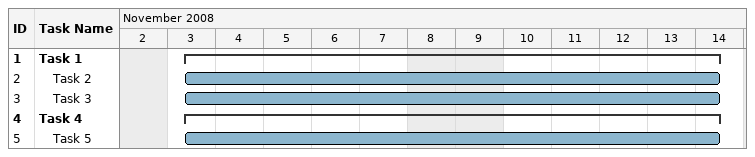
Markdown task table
| ID | Level | Task | Start | Finish |
|---|---|---|---|---|
| 1 | 1 | **Task 1** | 2008-11-03 | 2008-11-14 |
| 2 | 2 | Task 2 | 2008-11-03 | 2008-11-14 |
| 3 | 2 | Task 3 | 2008-11-03 | 2008-11-14 |
| 4 | 1 | **Task 4** | 2008-11-03 | 2008-11-14 |
| 5 | 2 | Task 5 | 2008-11-03 | 2008-11-14 |
